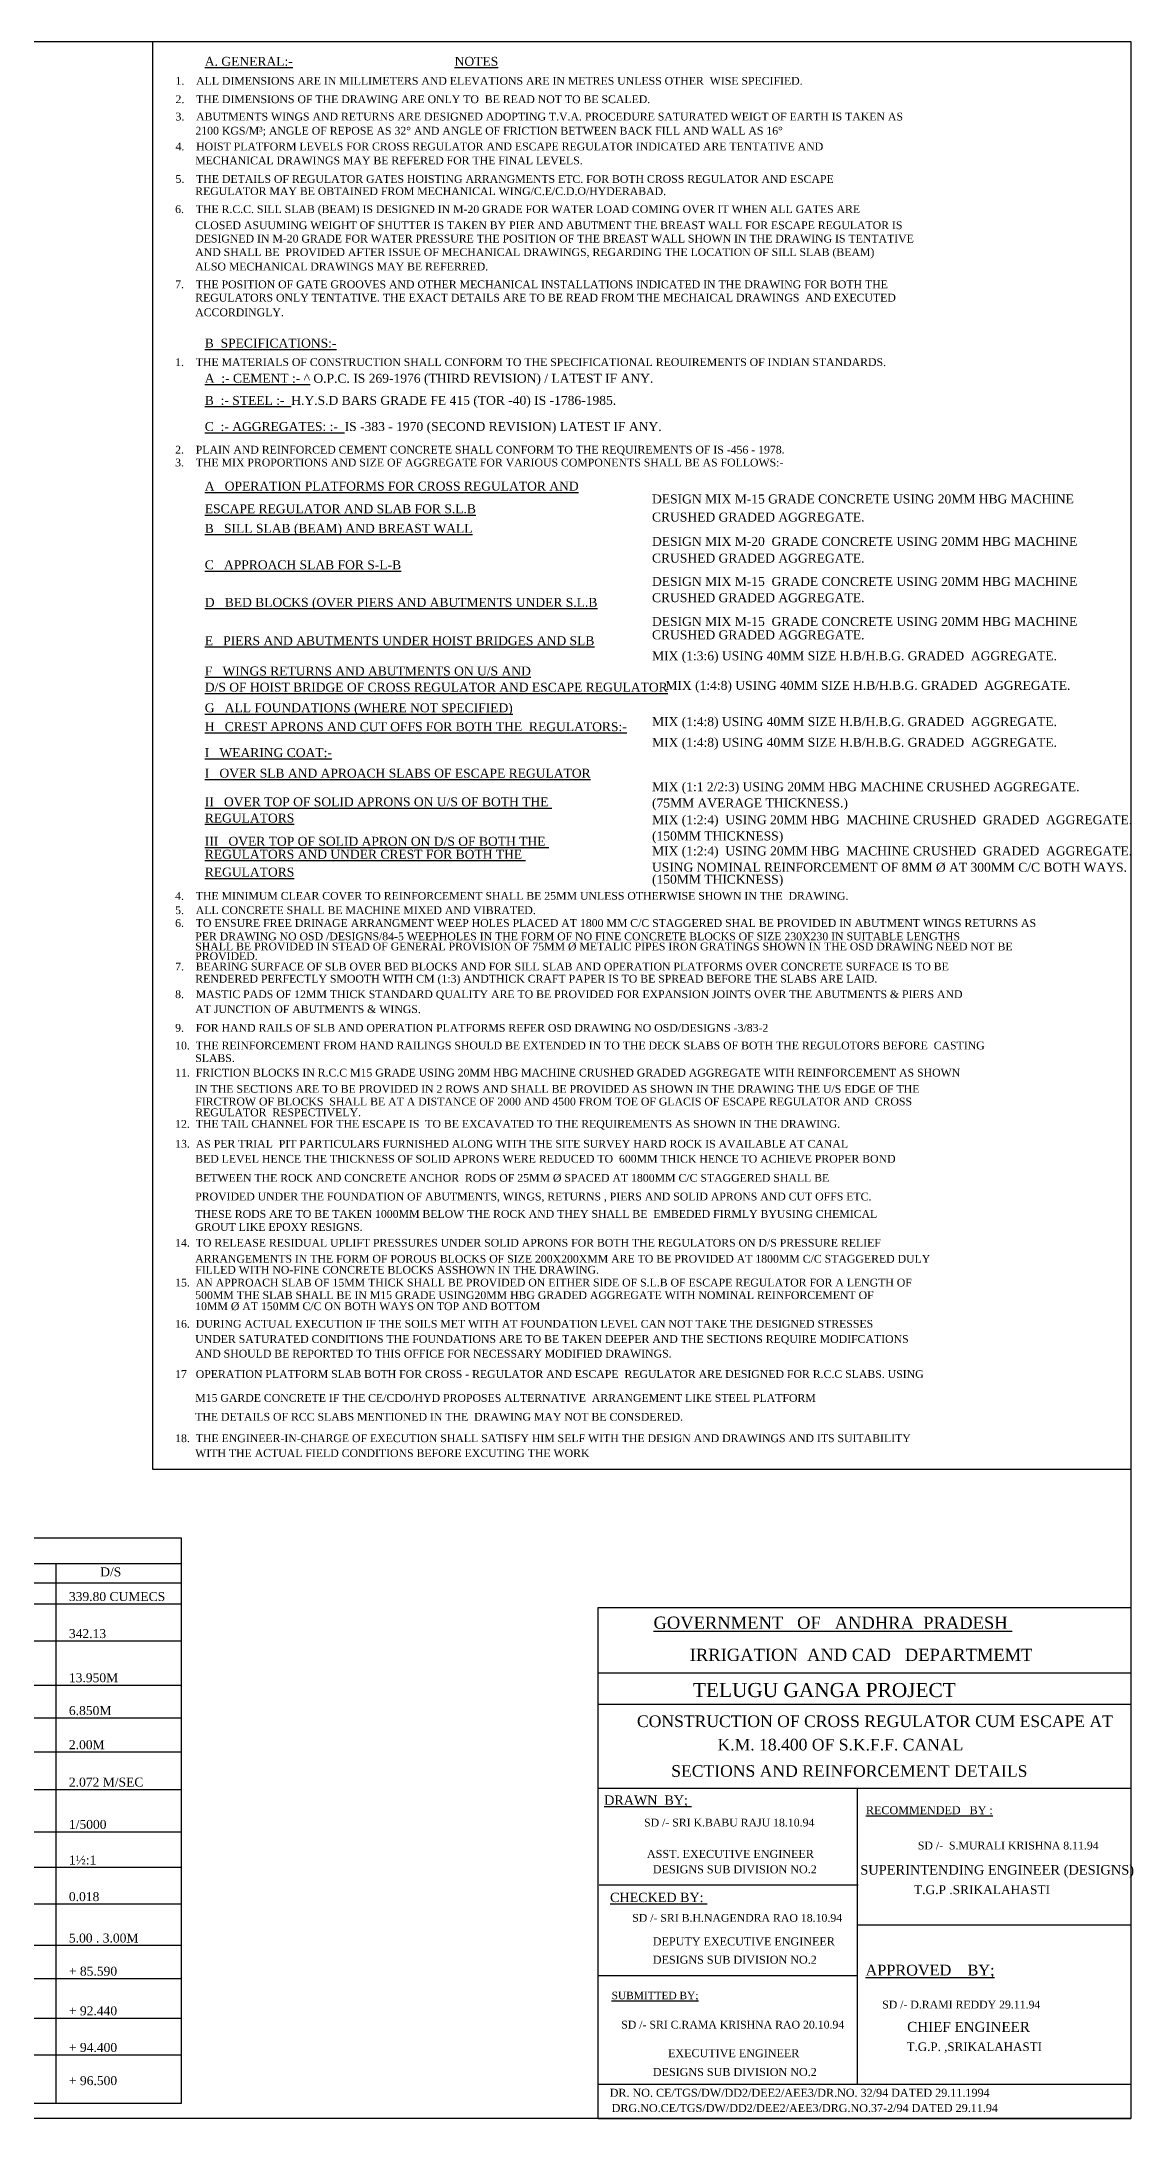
# Model space of a CAD drawing. Header units: millimetres. Extents: x -109570 to 149785, y -246061 to 55138.
# Drawn here: x 70606 to 98628, y 1803 to 55138 of the extents above; entities that cross this region are included whole.
import ezdxf

# ---------------------------------------------------------------- set-up
doc = ezdxf.new("R2010")
doc.units = ezdxf.units.MM
doc.header["$MEASUREMENT"] = 0
for name, color, linetype in [('DWG. LINE', 1, 'Continuous'), ('TEXT', 7, 'Continuous'), ('TITLE', 7, 'Continuous')]:
    doc.layers.add(name, color=color, linetype=linetype)
doc.styles.get("Standard").update_dxf_attribs({"font": 'TIMES.TTF', "height": 200})

msp = doc.modelspace()

# ---------------------------------------------------------------- linework, layer by layer
at = {"layer": 'DWG. LINE'}
msp.add_lwpolyline([(58852.5, 16712), (74192, 16712), (74192, 2190), (58852.5, 2190)], close=True, dxfattribs=at)
for points in [[(67403.5, 16058.5), (74192, 16058.5)], [(70975, 16058.5), (70975, 2190)], [(67403.5, 15554.5), (74192, 15554.5)], [(58852.5, 15019), (74192, 15019)], [(58852.5, 14067.5), (74192, 14067.5)], [(58852.5, 12934), (74192, 12934)], [(58852.5, 12091), (74192, 12091)], [(58852.5, 11214), (74192, 11214)], [(58852.5, 10253.5), (74192, 10253.5)], [(58852.5, 9167.5), (74192, 9167.5)], [(58852.5, 8252.5), (74192, 8252.5)], [(58852.5, 7313), (74192, 7313)], [(58852.5, 6249.5), (74192, 6249.5)], [(58852.5, 5398.5), (74192, 5398.5)], [(58852.5, 4380), (74192, 4380)], [(58852.5, 3439.5), (74192, 3439.5)]]:
    msp.add_lwpolyline(points, dxfattribs=at)
at = {"layer": 'TITLE', "lineweight": 30}
for p, q in [((84889.5, 14925.9), (98558.3, 14925.9)), ((98558.3, 14925.9), (98558.3, 1802.9)), ((84889.5, 13243.7), (98558.3, 13243.7)), ((84889.5, 12442.1), (98558.3, 12442.1)), ((84889.5, 10288.5), (98558.3, 10288.5)), ((84918, 7800.9), (91566.1, 7800.9)), ((84889.5, 5475.5), (91537.7, 5475.5)), ((98558.3, 2676.1), (84889.5, 2676.1)), ((84889.5, 1802.9), (98558.3, 1802.9))]:
    msp.add_line(p, q, dxfattribs=at)
for points in [[(329, 55138.5), (98558.3, 55138.5), (98558.3, 1802.9), (329, 1802.9)], [(73462.8, 55138.5), (98558.3, 55138.5), (98558.3, 18472.5), (73462.8, 18472.5)]]:
    msp.add_lwpolyline(points, close=True, dxfattribs=at)
at = {"layer": 'TITLE'}
msp.add_lwpolyline([(84889.5, 1802.9), (84889.5, 14925.9)], dxfattribs=at)
at = {"layer": 'TITLE', "lineweight": 30}
for points in [[(91537.7, 10288.5), (91537.7, 2676.1)], [(91537.7, 6773.4), (98558.3, 6773.4)]]:
    msp.add_lwpolyline(points, dxfattribs=at)

# ---------------------------------------------------------------- texts
at = {"layer": 'TEXT'}
for s, height, p in [('%%UA. GENERAL:-', 230, (74795.6, 54515.2)), ('%%UNOTES', 230, (81207.6, 54515.2)), ('1.    ALL DIMENSIONS ARE IN MILLIMETERS AND ELEVATIONS ARE IN METRES UNLESS OTHER  WISE SPECIFIED. ', 200, (74044.1, 54029.2)), ('2.    THE DIMENSIONS OF THE DRAWING ARE ONLY TO  BE READ NOT TO BE SCALED.', 200, (74044.1, 53556.7)), ('3.    ABUTMENTS WINGS AND RETURNS ARE DESIGNED ADOPTING T.V.A. PROCEDURE SATURATED WEIGT OF EARTH IS TAKEN AS ', 200, (74044.1, 53111.7)), ('2100 KGS/M³; ANGLE OF REPOSE AS 32° AND ANGLE OF FRICTION BETWEEN BACK FILL AND WALL AS 16°', 200, (74554.8, 52748.5)), ('4.    HOIST PLATFORM LEVELS FOR CROSS REGULATOR AND ESCAPE REGULATOR INDICATED ARE TENTATIVE AND ', 200, (74044.1, 52343.7)), ('MECHANICAL DRAWINGS MAY BE REFERED FOR THE FINAL LEVELS.', 200, (74549.8, 51984.7)), ('5.    THE DETAILS OF REGULATOR GATES HOISTING ARRANGMENTS ETC. FOR BOTH CROSS REGULATOR AND ESCAPE', 200, (74044.1, 51509.2)), ('REGULATOR MAY BE OBTAINED FROM MECHANICAL WING/C.E/C.D.O/HYDERABAD.', 200, (74549.8, 51196.2)), ('6.    THE R.C.C. SILL SLAB (BEAM) IS DESIGNED IN M-20 GRADE FOR WATER LOAD COMING OVER IT WHEN ALL GATES ARE', 200, (74034.8, 50734.5)), ('DESIGNED IN M-20 GRADE FOR WATER PRESSURE THE POSITION OF THE BREAST WALL SHOWN IN THE DRAWING IS TENTATIVE', 200, (74549.8, 49977.7)), ('CLOSED ASUUMING WEIGHT OF SHUTTER IS TAKEN BY PIER AND ABUTMENT THE BREAST WALL FOR ESCAPE REGULATOR IS', 200, (74549.8, 50320.2)), ('AND SHALL BE  PROVIDED AFTER ISSUE OF MECHANICAL DRAWINGS, REGARDING THE LOCATION OF SILL SLAB (BEAM)', 200, (74549.8, 49630.2)), ('ALSO MECHANICAL DRAWINGS MAY BE REFERRED.', 200, (74549.8, 49260.7)), ('7.    THE POSITION OF GATE GROOVES AND OTHER MECHANICAL INSTALLATIONS INDICATED IN THE DRAWING FOR BOTH THE', 200, (74034.8, 48802.5)), ('REGULATORS ONLY TENTATIVE. THE EXACT DETAILS ARE TO BE READ FROM THE MECHAICAL DRAWINGS  AND EXECUTED', 200, (74549.8, 48461.2)), ('ACCORDINGLY.', 200, (74549.8, 48085.2)), ('%%UB  SPECIFICATIONS:-', 230, (74795.6, 47279.2)), ('1.    THE MATERIALS OF CONSTRUCTION SHALL CONFORM TO THE SPECIFICATIONAL REOUIREMENTS OF INDIAN STANDARDS.', 200, (74034.8, 46806)), ('%%UA  :- CEMENT :- ^ %%U O.P.C. IS 269-1976 (THIRD REVISION) / LATEST IF ANY.', 230, (74795.6, 46375.7)), ('%%UB  :- STEEL :-  %%UH.Y.S.D BARS GRADE FE 415 (TOR -40) IS -1786-1985.', 230, (74795.6, 45808.2)), ('%%UC  :- AGGREGATES: :-  %%UIS -383 - 1970 (SECOND REVISION) LATEST IF ANY.', 230, (74795.6, 45137.2)), ('2.    PLAIN AND REINFORCED CEMENT CONCRETE SHALL CONFORM TO THE REQUIREMENTS OF IS -456 - 1978.', 200, (74034.8, 44557)), ('3.    THE MIX PROPORTIONS AND SIZE OF AGGREGATE FOR VARIOUS COMPONENTS SHALL BE AS FOLLOWS:-', 200, (74034.8, 44227.5)), ('%%UA   OPERATION PLATFORMS FOR CROSS REGULATOR AND', 230, (74795.6, 43607.2)), ('%%UESCAPE REGULATOR AND SLAB FOR S.L.B', 230, (74795.6, 43024.2)), ('DESIGN MIX M-15 GRADE CONCRETE USING 20MM HBG MACHINE', 230, (86273.1, 43276.7)), ('%%UB   SILL SLAB (BEAM) AND BREAST WALL', 230, (74795.6, 42522.2)), ('CRUSHED GRADED AGGREGATE.', 230, (86273.1, 42811.2)), ('DESIGN MIX M-20  GRADE CONCRETE USING 20MM HBG MACHINE', 230, (86273.1, 42187.2)), ('%%UC   APPROACH SLAB FOR S-L-B', 230, (74795.6, 41586.2)), ('CRUSHED GRADED AGGREGATE.', 230, (86273.1, 41757.7)), ('DESIGN MIX M-15  GRADE CONCRETE USING 20MM HBG MACHINE', 230, (86273.1, 41158.7)), ('%%UD   BED BLOCKS (OVER PIERS AND ABUTMENTS UNDER S.L.B', 230, (74795.6, 40621.7)), ('CRUSHED GRADED AGGREGATE.', 230, (86273.1, 40741.2)), ('DESIGN MIX M-15  GRADE CONCRETE USING 20MM HBG MACHINE', 230, (86273.1, 40130.2)), ('CRUSHED GRADED AGGREGATE.', 230, (86273.1, 39786.2)), ('%%UE   PIERS AND ABUTMENTS UNDER HOIST BRIDGES AND SLB', 230, (74795.6, 39636.2)), ('MIX (1:3:6) USING 40MM SIZE H.B/H.B.G. GRADED  AGGREGATE.', 230, (86273.1, 39248.2)), ('%%UF   WINGS RETURNS AND ABUTMENTS ON U/S AND', 230, (74795.6, 38859.2)), ('%%UD/S OF HOIST BRIDGE OF CROSS REGULATOR AND ESCAPE REGULATOR', 230, (74795.6, 38443.2)), ('MIX (1:4:8) USING 40MM SIZE H.B/H.B.G. GRADED  AGGREGATE.', 230, (86616.6, 38489.7)), ('%%UG   ALL FOUNDATIONS (WHERE NOT SPECIFIED)', 230, (74795.6, 37914.7)), ('%%UH   CREST APRONS AND CUT OFFS FOR BOTH THE  REGULATORS:-', 230, (74795.6, 37429.2)), ('MIX (1:4:8) USING 40MM SIZE H.B/H.B.G. GRADED  AGGREGATE.', 230, (86273.1, 37559.2)), ('%%UI   WEARING COAT:-', 230, (74795.6, 36762.7)), ('MIX (1:4:8) USING 40MM SIZE H.B/H.B.G. GRADED  AGGREGATE.', 230, (86273.1, 37026.7)), ('%%UI   OVER SLB AND APROACH SLABS OF ESCAPE REGULATOR', 230, (74795.6, 36235.2)), ('MIX (1:1 2/2:3) USING 20MM HBG MACHINE CRUSHED AGGREGATE.', 230, (86273.1, 35886.2)), ('%%UII   OVER TOP OF SOLID APRONS ON U/S OF BOTH THE ', 230, (74795.6, 35499.7)), ('%%UREGULATORS', 230, (74795.6, 35082.7)), ('MIX (1:2:4)  USING 20MM HBG  MACHINE CRUSHED  GRADED  AGGREGATE.', 230, (86273.1, 35038.7)), ('(75MM AVERAGE THICKNESS.)', 230, (86273.1, 35470.2)), ('%%UIII   OVER TOP OF SOLID APRON ON D/S OF BOTH THE ', 230, (74795.6, 34486.2)), ('(150MM THICKNESS)', 230, (86273.1, 34622.7)), ('%%UREGULATORS AND UNDER CREST FOR BOTH THE ', 230, (74795.6, 34153.2)), ('MIX (1:2:4)  USING 20MM HBG  MACHINE CRUSHED  GRADED  AGGREGATE.', 230, (86273.1, 34237.2)), ('%%UREGULATORS', 230, (74795.6, 33694.7)), ('USING NOMINAL REINFORCEMENT OF 8MM %%C AT 300MM C/C BOTH WAYS.', 230, (86273.1, 33819.7)), ('(150MM THICKNESS)', 230, (86273.1, 33509.7)), ('4.    THE MINIMUM CLEAR COVER TO REINFORCEMENT SHALL BE 25MM UNLESS OTHERWISE SHOWN IN THE  DRAWING.', 200, (74034.8, 33099)), ('6.    TO ENSURE FREE DRINAGE ARRANGMENT WEEP HOLES PLACED AT 1800 MM C/C STAGGERED SHAL BE PROVIDED IN ABUTMENT WINGS RETURNS AS', 200, (74034.8, 32401.5)), ('5.    ALL CONCRETE SHALL BE MACHINE MIXED AND VIBRATED.', 200, (74034.8, 32731.5)), ('PER DRAWING NO OSD /DESIGNS/84-5 WEEPHOLES IN THE FORM OF NO FINE CONCRETE BLOCKS OF SIZE 230X230 IN SUITABLE LENGTHS', 200, (74549.8, 32058.7)), ('SHALL BE PROVIDED IN STEAD OF GENERAL PROVISION OF 75MM %%C METALIC PIPES IRON GRATINGS SHOWN IN THE OSD DRAWING NEED NOT BE', 200, (74549.8, 31799.7)), ('7.    BEARING SURFACE OF SLB OVER BED BLOCKS AND FOR SILL SLAB AND OPERATION PLATFORMS OVER CONCRETE SURFACE IS TO BE', 200, (74034.8, 31284.5)), ('PROVIDED.', 200, (74549.8, 31550.7)), ('RENDERED PERFECTLY SMOOTH WITH CM (1:3) ANDTHICK CRAFT PAPER IS TO BE SPREAD BEFORE THE SLABS ARE LAID.', 200, (74549.8, 30971.7)), ('8.    MASTIC PADS OF 12MM THICK STANDARD QUALITY ARE TO BE PROVIDED FOR EXPANSION JOINTS OVER THE ABUTMENTS & PIERS AND', 200, (74034.8, 30573.5)), ('9.    FOR HAND RAILS OF SLB AND OPERATION PLATFORMS REFER OSD DRAWING NO OSD/DESIGNS -3/83-2', 200, (74034.8, 29709.5)), ('AT JUNCTION OF ABUTMENTS & WINGS.', 200, (74549.8, 30189.7)), ('10.  THE REINFORCEMENT FROM HAND RAILINGS SHOULD BE EXTENDED IN TO THE DECK SLABS OF BOTH THE REGULOTORS BEFORE  CASTING', 200, (74034.8, 29256.5)), ('SLABS.', 200, (74549.8, 28932.7)), ('11.  FRICTION BLOCKS IN R.C.C M15 GRADE USING 20MM HBG MACHINE CRUSHED GRADED AGGREGATE WITH REINFORCEMENT AS SHOWN', 200, (74034.8, 28559.5)), ('IN THE SECTIONS ARE TO BE PROVIDED IN 2 ROWS AND SHALL BE PROVIDED AS SHOWN IN THE DRAWING THE U/S EDGE OF THE', 200, (74549.8, 28141.7)), ('FIRCTROW OF BLOCKS  SHALL BE AT A DISTANCE OF 2000 AND 4500 FROM TOE OF GLACIS OF ESCAPE REGULATOR AND  CROSS', 200, (74549.8, 27818.2)), ('REGULATOR  RESPECTIVELY.', 200, (74549.8, 27539.2)), ('12.  THE TAIL CHANNEL FOR THE ESCAPE IS  TO BE EXCAVATED TO THE REQUIREMENTS AS SHOWN IN THE DRAWING.', 200, (74034.8, 27245)), ('13.  AS PER TRIAL  PIT PARTICULARS FURNISHED ALONG WITH THE SITE SURVEY HARD ROCK IS AVAILABLE AT CANAL', 200, (74034.8, 26732.5)), ('BED LEVEL HENCE THE THICKNESS OF SOLID APRONS WERE REDUCED TO  600MM THICK HENCE TO ACHIEVE PROPER BOND', 200, (74549.8, 26347.2)), ('BETWEEN THE ROCK AND CONCRETE ANCHOR  RODS OF 25MM %%C SPACED AT 1800MM C/C STAGGERED SHALL BE', 200, (74549.8, 25857.2)), ('THESE RODS ARE TO BE TAKEN 1000MM BELOW THE ROCK AND THEY SHALL BE  EMBEDED FIRMLY BYUSING CHEMICAL', 200, (74549.8, 24930.7)), ('PROVIDED UNDER THE FOUNDATION OF ABUTMENTS, WINGS, RETURNS , PIERS AND SOLID APRONS AND CUT OFFS ETC.', 200, (74549.8, 25378.2)), ('GROUT LIKE EPOXY RESIGNS.', 200, (74549.8, 24596.7)), ('14.  TO RELEASE RESIDUAL UPLIFT PRESSURES UNDER SOLID APRONS FOR BOTH THE REGULATORS ON D/S PRESSURE RELIEF', 200, (74034.8, 24190)), ('ARRANGEMENTS IN THE FORM OF POROUS BLOCKS OF SIZE 200X200XMM ARE TO BE PROVIDED AT 1800MM C/C STAGGERED DULY', 200, (74549.8, 23779.7)), ('FILLED WITH NO-FINE CONCRETE BLOCKS ASSHOWN IN THE DRAWING.', 200, (74549.8, 23497.2)), ('15.  AN APPROACH SLAB OF 15MM THICK SHALL BE PROVIDED ON EITHER SIDE OF S.L.B OF ESCAPE REGULATOR FOR A LENGTH OF', 200, (74034.8, 23169)), ('500MM THE SLAB SHALL BE IN M15 GRADE USING20MM HBG GRADED AGGREGATE WITH NOMINAL REINFORCEMENT OF', 200, (74549.8, 22845.2)), ('10MM %%C AT 150MM C/C ON BOTH WAYS ON TOP AND BOTTOM', 200, (74549.8, 22560.7)), ('16.  DURING ACTUAL EXECUTION IF THE SOILS MET WITH AT FOUNDATION LEVEL CAN NOT TAKE THE DESIGNED STRESSES', 200, (74034.8, 22109.5)), ('UNDER SATURATED CONDITIONS THE FOUNDATIONS ARE TO BE TAKEN DEEPER AND THE SECTIONS REQUIRE MODIFCATIONS', 200, (74549.8, 21719.2)), ('AND SHOULD BE REPORTED TO THIS OFFICE FOR NECESSARY MODIFIED DRAWINGS.', 200, (74549.8, 21343.2)), ('17   OPERATION PLATFORM SLAB BOTH FOR CROSS - REGULATOR AND ESCAPE  REGULATOR ARE DESIGNED FOR R.C.C SLABS. USING', 200, (74034.8, 20819.5)), ('M15 GARDE CONCRETE IF THE CE/CDO/HYD PROPOSES ALTERNATIVE  ARRANGEMENT LIKE STEEL PLATFORM', 200, (74549.8, 20205.7)), ('THE DETAILS OF RCC SLABS MENTIONED IN THE  DRAWING MAY NOT BE CONSDERED.', 200, (74549.8, 19721.7)), ('18.  THE ENGINEER-IN-CHARGE OF EXECUTION SHALL SATISFY HIM SELF WITH THE DESIGN AND DRAWINGS AND ITS SUITABILITY', 200, (74034.8, 19171.5)), ('WITH THE ACTUAL FIELD CONDITIONS BEFORE EXCUTING THE WORK', 200, (74549.8, 18787.7)), ('D/S', 230, (72111, 15724)), ('339.80 CUMECS', 230, (71308, 15091)), ('342.13', 230, (71308, 14139.5)), ('13.950M', 230, (71308, 13006)), ('6.850M', 230, (71308, 12163)), ('2.00M', 230, (71308, 11286)), ('2.072 M/SEC', 230, (71308, 10325.5)), ('1/5000', 230, (71308, 9239.5)), ('1½:1', 230, (71308, 8324.5)), ('0.018', 230, (71308, 7385)), ('5.00 . 3.00M', 230, (71308, 6321.5)), ('+ 85.590', 230, (71308, 5470.5)), ('+ 92.440', 230, (71308, 4452)), ('+ 94.400', 230, (71308, 3511.5)), ('+ 96.500', 230, (71308, 2660))]:
    msp.add_text(s, height=height, dxfattribs=at).set_placement(p)
at = {"layer": 'TITLE', "lineweight": 30}
for s, height, p in [('%%UGOVERNMENT   OF   ANDHRA  PRADESH ', 314.797, (86312, 14376.7)), ('IRRIGATION  AND CAD   DEPARTMEMT ', 314.797, (87240.9, 13551.1)), ('TELUGU GANGA PROJECT', 362.128, (87322.8, 12624.4)), ('CONSTRUCTION OF CROSS REGULATOR CUM ESCAPE AT', 298.876, (85886.3, 11854.1)), ('K.M. 18.400 OF S.K.F.F. CANAL ', 298.876, (87954.3, 11252.7)), ('SECTIONS AND REINFORCEMENT DETAILS', 298.876, (86766.3, 10576.2)), ('%%UDRAWN  BY; ', 239.118, (85046.6, 9858.7)), ('%%URECOMMENDED   BY :', 205.206, (91764.4, 9617.2)), ('SD /- SRI K.BABU RAJU 18.10.94', 200.31, (86069, 9301.6)), ('ASST. EXECUTIVE ENGINEER', 205.493, (86142.9, 8494.1)), ('SD /-  S.MURALI KRISHNA 8.11.94', 200.31, (93096.1, 8711.5)), ('DESIGNS SUB DIVISION NO.2', 205.493, (86293.6, 8097.7)), ('SUPERINTENDING ENGINEER (DESIGNS)', 244.842, (91618.6, 8064.6)), ('%%UCHECKED BY: ', 239.118, (85197.3, 7360.4)), ('T.G.P .SRIKALAHASTI', 227.353, (92996.9, 7563.8)), ('SD /- SRI B.H.NAGENDRA RAO 18.10.94', 200.31, (85764.4, 6853.3)), ('DEPUTY EXECUTIVE ENGINEER', 205.493, (86293.6, 6247)), ('DESIGNS SUB DIVISION NO.2', 205.493, (86293.6, 5775.8)), ('%%UAPPROVED    BY;', 275.906, (91753.4, 5474.8)), ('%%USUBMITTED BY;', 193.135, (85236.5, 4865)), ('SD /- D.RAMI REDDY 29.11.94', 200.31, (92179.8, 4627.4)), ('SD /- SRI C.RAMA KRISHNA RAO 20.10.94', 200.31, (85482.8, 4111.9)), ('CHIEF ENGINEER', 256.18, (92821.9, 4026.7)), ('T.G.P. ,SRIKALAHASTI', 220.725, (92807.2, 3534.7)), ('EXECUTIVE ENGINEER', 205.493, (86683.4, 3375.4)), ('DESIGNS SUB DIVISION NO.2', 205.493, (86293.6, 2892.7)), ('DR. NO. CE/TGS/DW/DD2/DEE2/AEE3/DR.NO. 32/94 DATED 29.11.1994', 205.493, (85186.2, 2360)), ('DRG.NO.CE/TGS/DW/DD2/DEE2/AEE3/DRG.NO.37-2/94 DATED 29.11.94', 205.493, (85237.2, 1968.1))]:
    msp.add_text(s, height=height, dxfattribs=at).set_placement(p)

doc.saveas('drawing.dxf')
